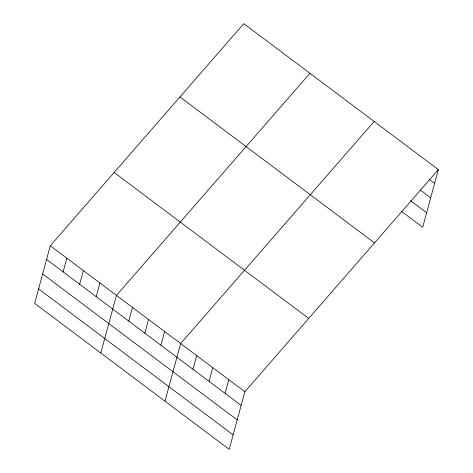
<?xml version="1.0" encoding="UTF-8"?>
<svg xmlns="http://www.w3.org/2000/svg" width="473" height="473" viewBox="0 0 473 473"><rect width="100%" height="100%" fill="white"/><g stroke="black" fill="none" stroke-linecap="round" stroke-linejoin="round"><path stroke-width="0.71" d="M50.298 245.759L34.647 303.388L229.204 449.35L244.86 391.727L438.353 169.612L243.796 23.65L50.298 245.759L244.86 391.727M63.116 271.863L66.835 258.169M79.653 284.273L83.378 270.574M96.19 296.677L99.915 282.984M100.796 353.012L116.453 295.389L309.945 73.28M128.78 321.126L132.499 307.432M144.833 333.169L148.552 319.476M160.879 345.213L164.604 331.514M165 401.181L180.656 343.558L374.149 121.449M192.984 369.295L196.703 355.601M209.036 381.339L212.755 367.639M225.083 393.382L228.808 379.683M438.353 169.612L422.702 227.241L401.488 211.325M429.478 179.438L434.634 183.311M420.379 190.063L430.696 197.809M410.588 200.7L426.64 212.744M179.947 96.947L374.504 242.909M114.153 172.468L308.709 318.43M46.579 259.458L241.135 405.42M42.641 273.956L237.198 419.918M38.585 288.891L233.142 434.853"/></g></svg>
